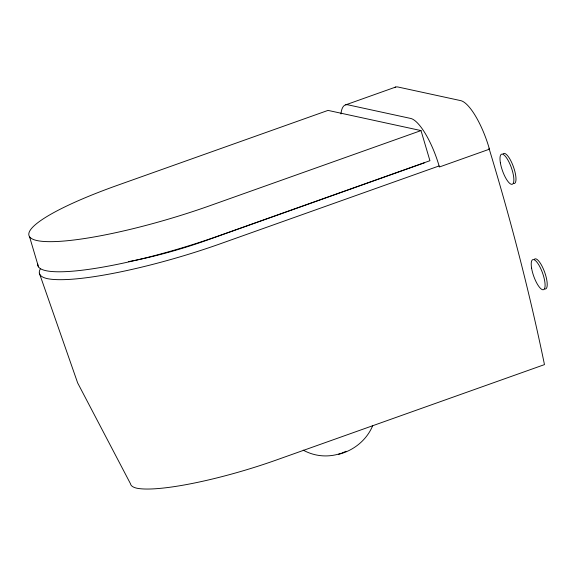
<?xml version="1.0" encoding="UTF-8"?>
<svg xmlns="http://www.w3.org/2000/svg" width="576" height="576" viewBox="0 0 576 576"><rect width="100%" height="100%" fill="white"/><g stroke="black" fill="none" stroke-linecap="round" stroke-linejoin="round"><path stroke-width="0.86" d="M372.672 425.722C366.768 440.021 353.592 450.655 338.659 454.306M345.665 104.854L395.712 87.041M421.013 130.586L210.312 205.553A143.467 24.667 -16.5 0 1 164.52 220.277A139.486 23.983 -16.5 0 1 37.037 240.559A139.486 23.983 -16.5 0 1 77.004 201.276A143.474 24.667 -16.5 0 1 117.324 185.357L328.025 110.398L421.013 130.586L429.934 160.711L219.233 235.678A143.467 24.667 -16.5 0 1 173.441 250.402A139.486 23.983 -16.5 0 1 45.958 270.684A139.486 23.983 -16.5 0 1 37.721 264.017M424.483 162.792L206.251 240.43A97.222 16.718 -16.5 0 1 128.448 261.626M439.063 165.953L220.831 243.598A140.969 24.235 -16.5 0 1 47.318 278.633A140.969 24.235 -16.5 0 1 40.298 268.992M39.362 273.197L77.659 382.939L130.522 483.826A113.386 19.498 -16.5 0 0 136.85 488.21A113.386 19.498 -16.5 0 0 276.336 460.015L544.471 364.615A814.997 240.091 70.4 0 0 488.974 148.198M29.549 236.743L38.477 266.868M346.039 451.253A52.042 48.917 -77.7 0 1 342.194 452.894M341.41 453.175A52.042 48.917 -77.7 0 1 303.214 450.13M503.158 153.792A15.948 4.694 70.4 0 1 513.598 167.263A15.948 4.694 70.4 0 1 513.504 183.542M534.391 259.236A15.948 4.694 70.4 0 1 544.831 272.7A15.948 4.694 70.4 0 1 544.738 288.979M340.97 113.969A46.087 13.579 70.4 0 1 347.954 104.825L410.652 118.433A46.087 13.579 70.4 0 1 439.402 166.99L489.449 149.184A46.087 13.579 70.4 0 0 460.706 100.627L398.009 87.019A46.087 13.579 70.4 0 0 394.394 87.689M500.364 162.756A15.948 4.694 70.4 0 0 512.165 184.291A15.948 4.694 70.4 0 0 508.248 160.646A15.948 4.694 70.4 0 0 500.364 162.756M531.598 268.193A15.948 4.694 70.4 0 0 543.398 289.728A15.948 4.694 70.4 0 0 539.482 266.09A15.948 4.694 70.4 0 0 531.598 268.193"/></g></svg>
